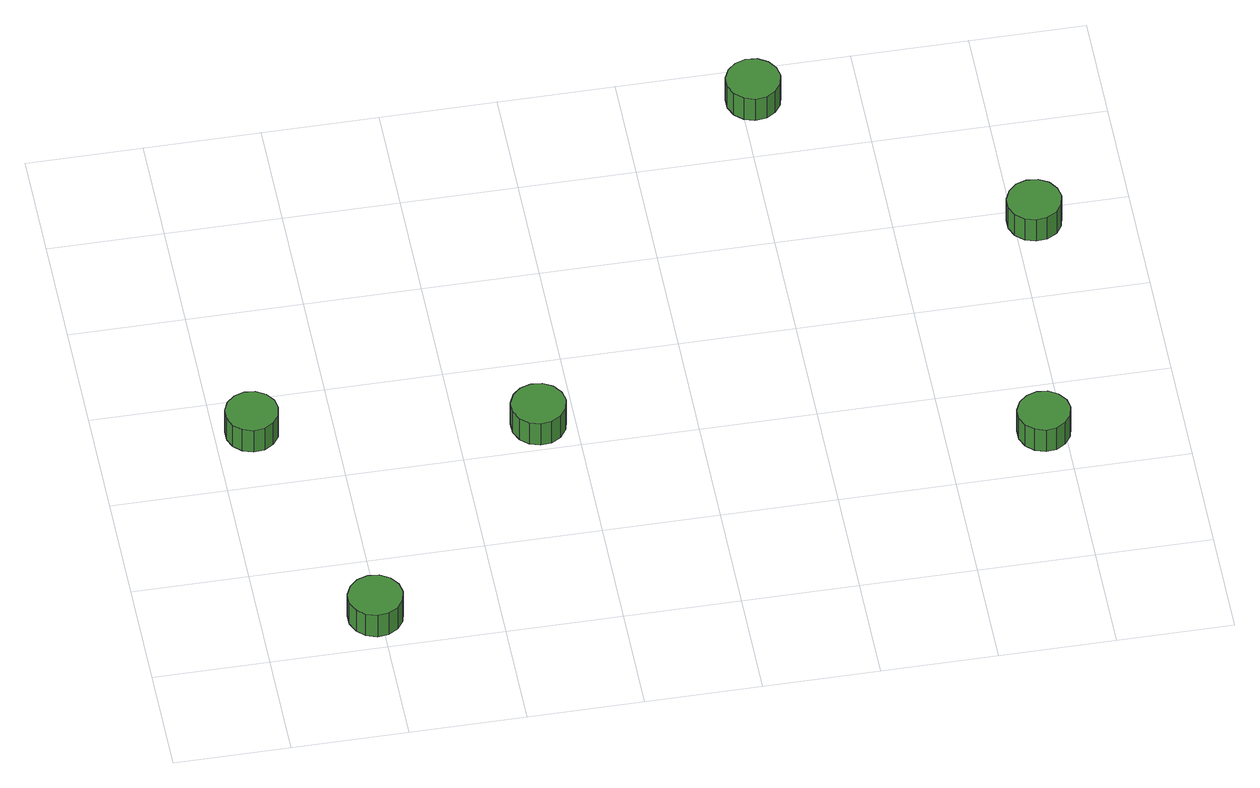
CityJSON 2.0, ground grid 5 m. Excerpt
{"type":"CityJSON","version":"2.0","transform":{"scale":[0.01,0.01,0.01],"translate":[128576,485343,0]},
"CityObjects":{
"tree1":{"type":"SolitaryVegetationObject","attributes":{"function":"something"},"geometry":[{"type":"MultiSurface","lod":"1","boundaries":[[[0,1,2,3,4,5,6,7,8,9,10,11,12,13,14]],[[15,16,17,18,19,20,21,22,23,24,25,26,27,28,29]],[[0,29,28,1]],[[1,28,27,2]],[[2,27,26,3]],[[3,26,25,4]],[[4,25,24,5]],[[5,24,23,6]],[[6,23,22,7]],[[7,22,21,8]],[[8,21,20,9]],[[9,20,19,10]],[[10,19,18,11]],[[11,18,17,12]],[[12,17,16,13]],[[13,16,15,14]],[[14,15,29,0]]]}]},
"tree2":{"type":"SolitaryVegetationObject","attributes":{"function":"something"},"geometry":[{"type":"MultiSurface","lod":"1","boundaries":[[[30,31,32,33,34,35,36,37,38,39,40,41,42,43,44]],[[45,46,47,48,49,50,51,52,53,54,55,56,57,58,59]],[[30,59,58,31]],[[31,58,57,32]],[[32,57,56,33]],[[33,56,55,34]],[[34,55,54,35]],[[35,54,53,36]],[[36,53,52,37]],[[37,52,51,38]],[[38,51,50,39]],[[39,50,49,40]],[[40,49,48,41]],[[41,48,47,42]],[[42,47,46,43]],[[43,46,45,44]],[[44,45,59,30]]]}]},
"tree3":{"type":"SolitaryVegetationObject","attributes":{"function":"something"},"geometry":[{"type":"MultiSurface","lod":"1","boundaries":[[[60,61,62,63,64,65,66,67,68,69,70,71,72,73,74]],[[75,76,77,78,79,80,81,82,83,84,85,86,87,88,89]],[[60,89,88,61]],[[61,88,87,62]],[[62,87,86,63]],[[63,86,85,64]],[[64,85,84,65]],[[65,84,83,66]],[[66,83,82,67]],[[67,82,81,68]],[[68,81,80,69]],[[69,80,79,70]],[[70,79,78,71]],[[71,78,77,72]],[[72,77,76,73]],[[73,76,75,74]],[[74,75,89,60]]]}]},
"tree4":{"type":"SolitaryVegetationObject","attributes":{"function":"something"},"geometry":[{"type":"MultiSurface","lod":"1","boundaries":[[[90,91,92,93,94,95,96,97,98,99,100,101,102,103,104]],[[105,106,107,108,109,110,111,112,113,114,115,116,117,118,119]],[[90,119,118,91]],[[91,118,117,92]],[[92,117,116,93]],[[93,116,115,94]],[[94,115,114,95]],[[95,114,113,96]],[[96,113,112,97]],[[97,112,111,98]],[[98,111,110,99]],[[99,110,109,100]],[[100,109,108,101]],[[101,108,107,102]],[[102,107,106,103]],[[103,106,105,104]],[[104,105,119,90]]]}]},
"tree5":{"type":"SolitaryVegetationObject","attributes":{"function":"something"},"geometry":[{"type":"MultiSurface","lod":"1","boundaries":[[[120,121,122,123,124,125,126,127,128,129,130,131,132,133,134]],[[135,136,137,138,139,140,141,142,143,144,145,146,147,148,149]],[[120,149,148,121]],[[121,148,147,122]],[[122,147,146,123]],[[123,146,145,124]],[[124,145,144,125]],[[125,144,143,126]],[[126,143,142,127]],[[127,142,141,128]],[[128,141,140,129]],[[129,140,139,130]],[[130,139,138,131]],[[131,138,137,132]],[[132,137,136,133]],[[133,136,135,134]],[[134,135,149,120]]]}]},
"tree6":{"type":"SolitaryVegetationObject","attributes":{"function":"something"},"geometry":[{"type":"MultiSurface","lod":"1","boundaries":[[[150,151,152,153,154,155,156,157,158,159,160,161,162,163,164]],[[165,166,167,168,169,170,171,172,173,174,175,176,177,178,179]],[[150,179,178,151]],[[151,178,177,152]],[[152,177,176,153]],[[153,176,175,154]],[[154,175,174,155]],[[155,174,173,156]],[[156,173,172,157]],[[157,172,171,158]],[[158,171,170,159]],[[159,170,169,160]],[[160,169,168,161]],[[161,168,167,162]],[[162,167,166,163]],[[163,166,165,164]],[[164,165,179,150]]]}]}
},
"vertices":[
[596,176,179],[586,224,179],[557,263,179],[515,288,179],[467,293,179],[420,278,179],[384,245,179],[364,201,179],[364,152,179],[384,107,179],[420,75,179],[467,60,179],[515,65,179],[557,89,179],[586,129,179],[586,129,50],[557,89,50],[515,65,50],[467,60,50],[420,75,50],[384,107,50],[364,152,50],[364,201,50],[384,245,50],[420,278,50],[467,293,50],[515,288,50],[557,263,50],[586,224,50],[596,176,50],
[271,1313,174],[262,1359,174],[234,1397,174],[193,1421,174],[146,1426,174],[101,1411,174],[66,1380,174],[47,1337,174],[47,1289,174],[66,1246,174],[101,1215,174],[146,1200,174],[193,1205,174],[234,1229,174],[262,1267,174],[262,1267,45],[234,1229,45],[193,1205,45],[146,1200,45],[101,1215,45],[66,1246,45],[47,1289,45],[47,1337,45],[66,1380,45],[101,1411,45],[146,1426,45],[193,1421,45],[234,1397,45],[262,1359,45],[271,1313,45],
[1460,1140,179],[1450,1187,179],[1421,1227,179],[1379,1251,179],[1330,1256,179],[1284,1241,179],[1248,1209,179],[1228,1164,179],[1228,1115,179],[1248,1071,179],[1284,1038,179],[1330,1023,179],[1379,1028,179],[1421,1053,179],[1450,1092,179],[1450,1092,50],[1421,1053,50],[1379,1028,50],[1330,1023,50],[1284,1038,50],[1248,1071,50],[1228,1115,50],[1228,1164,50],[1248,1209,50],[1284,1241,50],[1330,1256,50],[1379,1251,50],[1421,1227,50],[1450,1187,50],[1460,1140,50],
[2668,2802,195],[2657,2850,195],[2629,2889,195],[2587,2914,195],[2538,2919,195],[2492,2904,195],[2456,2871,195],[2436,2827,195],[2436,2778,195],[2456,2733,195],[2492,2701,195],[2538,2686,195],[2587,2691,195],[2629,2715,195],[2657,2755,195],[2657,2755,66],[2629,2715,66],[2587,2691,66],[2538,2686,66],[2492,2701,66],[2456,2733,66],[2436,2778,66],[2436,2827,66],[2456,2871,66],[2492,2904,66],[2538,2919,66],[2587,2914,66],[2629,2889,66],[2657,2850,66],[2668,2802,66],
[3525,728,179],[3515,774,179],[3487,812,179],[3447,836,179],[3400,841,179],[3355,826,179],[3320,795,179],[3301,752,179],[3301,705,179],[3320,661,179],[3355,630,179],[3400,615,179],[3447,620,179],[3487,644,179],[3515,682,179],[3515,682,50],[3487,644,50],[3447,620,50],[3400,615,50],[3355,630,50],[3320,661,50],[3301,705,50],[3301,752,50],[3320,795,50],[3355,826,50],[3400,841,50],[3447,836,50],[3487,812,50],[3515,774,50],[3525,728,50],
[3698,1907,202],[3688,1954,202],[3660,1994,202],[3617,2018,202],[3569,2023,202],[3523,2008,202],[3487,1975,202],[3467,1931,202],[3467,1882,202],[3487,1838,202],[3523,1805,202],[3569,1790,202],[3617,1795,202],[3660,1820,202],[3688,1859,202],[3688,1859,73],[3660,1820,73],[3617,1795,73],[3569,1790,73],[3523,1805,73],[3487,1838,73],[3467,1882,73],[3467,1931,73],[3487,1975,73],[3523,2008,73],[3569,2023,73],[3617,2018,73],[3660,1994,73],[3688,1954,73],[3698,1907,73]
]}
